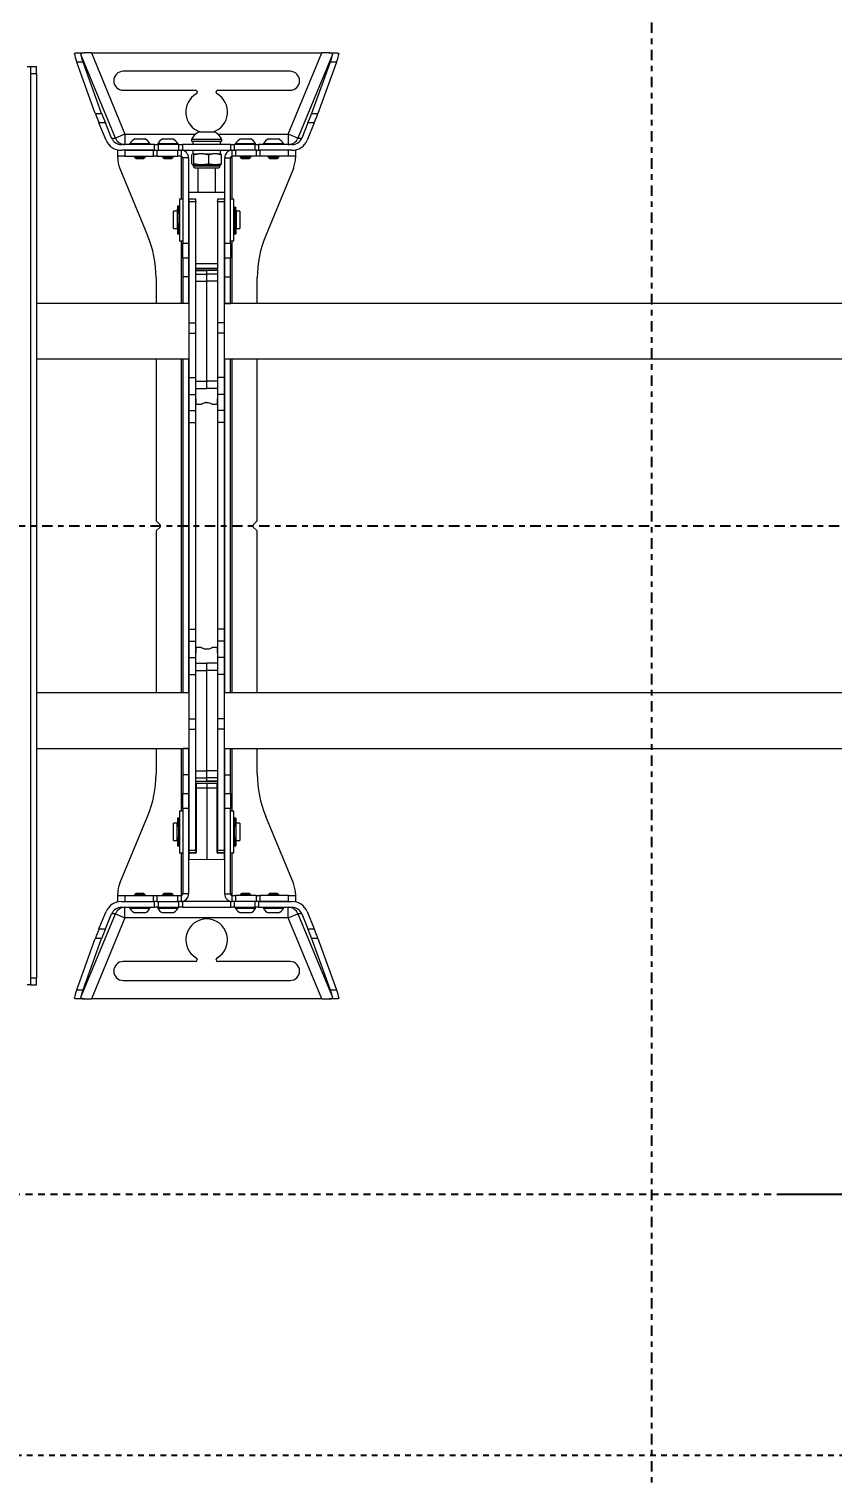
# Model space of a CAD drawing. Extents: x -382 to 1420, y -377 to 265.
# Drawn here: x 208.43 to 222.86, y -12.69 to 13.3 of the extents above; entities that cross this region are included whole.
import ezdxf
from ezdxf import colors
from ezdxf.entities.mleader import LeaderData, LeaderLine
from ezdxf.math import Vec2, Vec3

# ---------------------------------------------------------------- set-up
doc = ezdxf.new("R2010")
doc.units = 0
doc.header["$MEASUREMENT"] = 0
for name, pattern in [('CENTER4', [0.5625, 0.375, -0.0625, 0.0625, -0.0625]), ('HIDDEN2', [0.1875, 0.125, -0.0625]), ('HIDDEN4', [0.09375, 0.0625, -0.03125])]:
    doc.linetypes.add(name, pattern=pattern)
doc.layers.get('DEFPOINTS').update_dxf_attribs({"color": 255, "linetype": 'CONTINUOUS'})
for name, color, linetype in [('AV-Anno-Iden', 154, 'CONTINUOUS'), ('AV-Detl-Dims', 14, 'CONTINUOUS'), ('AV-Detl-Obje-Brkt', 202, 'CONTINUOUS'), ('AV-Detl-Obje-Mont', 232, 'CONTINUOUS'), ('AV-Detl-Patt', 165, 'CONTINUOUS'), ('AV-Elev-Dims', 14, 'CONTINUOUS')]:
    doc.layers.add(name, color=color, linetype=linetype)
doc.styles.get("Standard").update_dxf_attribs({"font": 'arial.ttf'})
doc.dimstyles.new('ARCH-24TO1', dxfattribs={"dimscale": 24, "dimtxt": 0.08, "dimasz": 0.09375, "dimexe": 0.09375, "dimexo": 0.09375, "dimgap": 0.0625, "dimtad": 0, "dimtih": 1, "dimtoh": 1, "dimdec": 3, "dimzin": 3, "dimdsep": 46, "dimlunit": 4, "dimtxsty": 'Standard', "dimcen": -0.0625, "dimclrd": 256, "dimclre": 256, "dimadec": 0, "dimazin": 0, "dimtfac": 1, "dimtdec": 3, "dimtmove": 0, "dimatfit": 3, "dimfxl": 1, "dimtfill": 1, "dimfrac": 1, "dimtolj": 1, "dimtzin": 0, "dimarcsym": 0})

# ---------------------------------------------------------------- blocks, each defined once
blk = doc.blocks.new('A$C429A2651')
at = {"layer": 'AV-Detl-Obje-Brkt', "linetype": 'Continuous', "lineweight": 15}
for p, q in [((6.132, 20.91), (6.194, 20.91)), ((6.194, 20.91), (6.194, 20.785)), ((6.194, 20.91), (6.299, 20.91)), ((6.299, 20.785), (6.299, 20.91)), ((6.194, 20.785), (6.194, 4.545)), ((6.194, 20.785), (6.299, 20.785)), ((6.299, 20.785), (6.299, 4.545)), ((6.194, 4.42), (6.132, 4.42)), ((6.194, 4.545), (6.194, 4.42)), ((6.194, 4.545), (6.299, 4.545)), ((6.194, 4.42), (6.299, 4.42)), ((6.299, 4.42), (6.299, 4.545))]:
    blk.add_line(p, q, dxfattribs=at)
at = {"layer": 'AV-Detl-Obje-Mont', "linetype": 'Continuous', "lineweight": 15}
for p, q in [((7.01, 21.156), (7.154, 21.156)), ((7.717, 19.627), (7.097, 21.126)), ((7.285, 21.156), (7.154, 21.156)), ((7.285, 21.156), (7.889, 19.699)), ((7.285, 21.156), (11.428, 21.156)), ((10.824, 19.699), (11.428, 21.156)), ((11.617, 21.126), (10.996, 19.627)), ((11.559, 21.156), (11.428, 21.156)), ((11.559, 21.156), (11.703, 21.156)), ((7.136, 20.991), (7.022, 20.991)), ((7.356, 20.069), (7.022, 20.991)), ((7.47, 20.069), (7.136, 20.991)), ((10.856, 20.826), (7.858, 20.826)), ((11.578, 20.991), (11.243, 20.069)), ((11.692, 20.991), (11.357, 20.069)), ((11.692, 20.991), (11.578, 20.991)), ((7.858, 20.486), (9.156, 20.486)), ((9.187, 20.455), (9.187, 20.446)), ((9.527, 20.446), (9.527, 20.455)), ((9.558, 20.486), (10.856, 20.486)), ((7.356, 20.069), (7.47, 20.069)), ((11.243, 20.069), (11.357, 20.069)), ((7.537, 19.898), (7.422, 19.898)), ((7.551, 19.588), (7.422, 19.898)), ((7.649, 19.627), (7.537, 19.898)), ((11.177, 19.898), (11.065, 19.627)), ((11.291, 19.898), (11.162, 19.588)), ((11.291, 19.898), (11.177, 19.898)), ((7.649, 19.627), (7.717, 19.627)), ((7.889, 19.699), (7.717, 19.627)), ((8.422, 19.511), (7.824, 19.511)), ((7.889, 19.699), (7.889, 19.511)), ((7.889, 19.699), (9.158, 19.699)), ((7.977, 19.531), (7.977, 19.511)), ((7.977, 19.531), (8.248, 19.531)), ((8.067, 19.612), (8.203, 19.612)), ((8.203, 19.612), (8.248, 19.612)), ((8.248, 19.531), (8.338, 19.531)), ((8.338, 19.511), (8.338, 19.531)), ((8.422, 19.407), (8.422, 19.511)), ((8.422, 19.511), (8.484, 19.511)), ((8.477, 19.531), (8.477, 19.511)), ((8.477, 19.531), (8.7, 19.531)), ((8.484, 19.511), (8.484, 19.407)), ((8.859, 19.511), (8.484, 19.511)), ((8.567, 19.612), (8.678, 19.612)), ((8.678, 19.612), (8.747, 19.612)), ((8.7, 19.531), (8.837, 19.531)), ((8.837, 19.511), (8.837, 19.531)), ((8.859, 19.407), (8.859, 19.511)), ((8.859, 19.511), (8.922, 19.511)), ((8.922, 19.511), (8.922, 19.407)), ((9.792, 19.511), (8.922, 19.511)), ((9.083, 19.605), (9.083, 19.574)), ((9.083, 19.605), (9.292, 19.605)), ((9.083, 19.574), (9.292, 19.574)), ((9.107, 19.574), (9.107, 19.511)), ((9.22, 19.74), (9.324, 19.74)), ((9.292, 19.605), (9.63, 19.605)), ((9.292, 19.574), (9.63, 19.574)), ((9.324, 19.74), (9.493, 19.74)), ((9.556, 19.699), (10.824, 19.699)), ((9.607, 19.511), (9.607, 19.574)), ((9.63, 19.574), (9.63, 19.605)), ((9.792, 19.407), (9.792, 19.511)), ((9.792, 19.511), (9.854, 19.511)), ((9.854, 19.511), (9.854, 19.407)), ((10.229, 19.511), (9.854, 19.511)), ((9.876, 19.531), (9.876, 19.511)), ((9.876, 19.531), (10.07, 19.531)), ((9.966, 19.612), (10.063, 19.612)), ((10.063, 19.612), (10.146, 19.612)), ((10.07, 19.531), (10.237, 19.531)), ((10.229, 19.407), (10.229, 19.511)), ((10.229, 19.511), (10.291, 19.511)), ((10.237, 19.511), (10.237, 19.531)), ((10.291, 19.511), (10.291, 19.407)), ((10.89, 19.511), (10.291, 19.511)), ((10.376, 19.531), (10.376, 19.511)), ((10.376, 19.531), (10.551, 19.531)), ((10.466, 19.612), (10.554, 19.612)), ((10.551, 19.531), (10.736, 19.531)), ((10.554, 19.612), (10.646, 19.612)), ((10.736, 19.511), (10.736, 19.531)), ((10.824, 19.699), (10.824, 19.511)), ((10.996, 19.627), (10.824, 19.699)), ((10.996, 19.627), (11.065, 19.627)), ((7.76, 19.302), (7.76, 19.407)), ((7.885, 19.302), (7.76, 19.302)), ((7.76, 19.271), (7.76, 19.302)), ((8.399, 19.407), (7.824, 19.407)), ((7.885, 19.407), (7.885, 19.302)), ((7.885, 19.407), (8.399, 19.407)), ((7.885, 19.302), (8.399, 19.302)), ((8.062, 19.302), (8.062, 19.286)), ((8.062, 19.286), (8.087, 19.261)), ((8.062, 19.286), (8.205, 19.286)), ((8.087, 19.261), (8.193, 19.261)), ((8.193, 19.261), (8.228, 19.261)), ((8.205, 19.286), (8.252, 19.286)), ((8.228, 19.261), (8.252, 19.286)), ((8.252, 19.286), (8.252, 19.302)), ((8.399, 19.302), (8.399, 19.407)), ((8.399, 19.407), (8.461, 19.407)), ((8.461, 19.302), (8.399, 19.302)), ((8.461, 19.407), (8.461, 19.302)), ((8.461, 19.407), (8.836, 19.407)), ((8.461, 19.302), (8.836, 19.302)), ((8.562, 19.302), (8.562, 19.286)), ((8.562, 19.286), (8.587, 19.261)), ((8.562, 19.286), (8.68, 19.286)), ((8.587, 19.261), (8.674, 19.261)), ((8.674, 19.261), (8.727, 19.261)), ((8.68, 19.286), (8.752, 19.286)), ((8.727, 19.261), (8.752, 19.286)), ((8.752, 19.286), (8.752, 19.302)), ((8.836, 19.302), (8.836, 19.407)), ((8.836, 19.407), (8.896, 19.407)), ((8.896, 19.302), (8.836, 19.302)), ((8.896, 19.407), (8.898, 19.407)), ((8.922, 19.407), (8.896, 19.407)), ((8.898, 19.302), (8.896, 19.302)), ((8.896, 19.302), (8.896, 19.271)), ((8.927, 19.271), (8.896, 19.271)), ((8.896, 19.271), (8.896, 18.532)), ((8.898, 19.407), (8.898, 19.302)), ((8.922, 19.407), (9.792, 19.407)), ((9.032, 19.271), (8.927, 19.271)), ((8.927, 19.271), (8.927, 17.737)), ((9.032, 19.271), (9.032, 17.737)), ((9.09, 19.165), (9.09, 19.329)), ((9.115, 19.344), (9.102, 19.344)), ((9.107, 19.407), (9.107, 19.344)), ((9.115, 19.344), (9.127, 19.329)), ((9.115, 19.344), (9.213, 19.344)), ((9.127, 19.165), (9.127, 19.329)), ((9.307, 19.344), (9.213, 19.344)), ((9.307, 19.344), (9.393, 19.329)), ((9.307, 19.344), (9.468, 19.344)), ((9.393, 19.165), (9.393, 19.329)), ((9.549, 19.344), (9.468, 19.344)), ((9.549, 19.344), (9.623, 19.329)), ((9.549, 19.344), (9.611, 19.344)), ((9.607, 19.344), (9.607, 19.407)), ((9.623, 19.165), (9.623, 19.329)), ((9.681, 19.271), (9.786, 19.271)), ((9.681, 17.737), (9.681, 19.271)), ((9.786, 17.737), (9.786, 19.271)), ((9.817, 19.271), (9.786, 19.271)), ((9.817, 19.407), (9.792, 19.407)), ((9.815, 19.302), (9.815, 19.407)), ((9.815, 19.407), (9.817, 19.407)), ((9.817, 19.302), (9.815, 19.302)), ((9.817, 19.407), (9.877, 19.407)), ((9.877, 19.302), (9.817, 19.302)), ((9.817, 19.271), (9.817, 19.302)), ((9.817, 18.532), (9.817, 19.271)), ((9.877, 19.407), (9.877, 19.302)), ((10.252, 19.407), (9.877, 19.407)), ((10.252, 19.302), (9.877, 19.302)), ((9.961, 19.302), (9.961, 19.286)), ((9.961, 19.286), (9.986, 19.261)), ((9.961, 19.286), (10.064, 19.286)), ((9.986, 19.261), (10.062, 19.261)), ((10.062, 19.261), (10.126, 19.261)), ((10.064, 19.286), (10.151, 19.286)), ((10.126, 19.261), (10.151, 19.286)), ((10.151, 19.286), (10.151, 19.302)), ((10.252, 19.302), (10.252, 19.407)), ((10.252, 19.407), (10.315, 19.407)), ((10.315, 19.302), (10.252, 19.302)), ((10.315, 19.407), (10.315, 19.302)), ((10.828, 19.407), (10.315, 19.407)), ((10.89, 19.407), (10.315, 19.407)), ((10.828, 19.302), (10.315, 19.302)), ((10.461, 19.302), (10.461, 19.286)), ((10.461, 19.286), (10.486, 19.261)), ((10.461, 19.286), (10.553, 19.286)), ((10.486, 19.261), (10.554, 19.261)), ((10.553, 19.286), (10.651, 19.286)), ((10.554, 19.261), (10.626, 19.261)), ((10.626, 19.261), (10.651, 19.286)), ((10.651, 19.286), (10.651, 19.302)), ((10.828, 19.302), (10.828, 19.407)), ((10.953, 19.302), (10.828, 19.302)), ((10.953, 19.407), (10.953, 19.302)), ((10.953, 19.302), (10.953, 19.271)), ((7.798, 19.08), (8.295, 17.88)), ((9.104, 19.148), (9.114, 19.144)), ((9.114, 19.144), (9.114, 19.126)), ((9.114, 19.144), (9.164, 19.144)), ((9.114, 19.126), (9.164, 19.126)), ((9.146, 19.094), (9.189, 19.094)), ((9.164, 19.144), (9.599, 19.144)), ((9.164, 19.126), (9.599, 19.126)), ((9.189, 19.094), (9.568, 19.094)), ((9.201, 19.094), (9.201, 18.657)), ((9.513, 18.657), (9.513, 19.094)), ((9.599, 19.144), (9.609, 19.148)), ((9.599, 19.126), (9.599, 19.144)), ((10.915, 19.08), (10.418, 17.88)), ((8.927, 18.532), (8.868, 18.532)), ((8.868, 18.532), (8.868, 18.263)), ((9.032, 18.657), (9.681, 18.657)), ((9.162, 18.532), (9.032, 18.532)), ((9.042, 18.483), (9.042, 18.532)), ((9.162, 18.483), (9.042, 18.483)), ((9.042, 16.309), (9.042, 18.483)), ((9.162, 18.491), (9.162, 18.532)), ((9.162, 18.491), (9.162, 18.483)), ((9.162, 16.832), (9.162, 18.483)), ((9.681, 18.532), (9.552, 18.532)), ((9.552, 18.532), (9.552, 18.491)), ((9.552, 18.483), (9.552, 18.491)), ((9.671, 18.483), (9.552, 18.483)), ((9.552, 18.483), (9.552, 16.832)), ((9.671, 18.532), (9.671, 18.483)), ((9.671, 18.483), (9.671, 16.309)), ((9.846, 18.532), (9.786, 18.532)), ((9.846, 17.783), (9.846, 18.532)), ((8.826, 18.314), (8.763, 18.314)), ((8.763, 18.001), (8.763, 18.314)), ((8.826, 18.314), (8.826, 18.001)), ((8.83, 18.282), (8.826, 18.282)), ((8.855, 18.407), (8.83, 18.407)), ((8.83, 18.407), (8.83, 18.357)), ((8.83, 18.357), (8.855, 18.357)), ((8.83, 18.34), (8.83, 18.357)), ((8.855, 18.34), (8.83, 18.34)), ((8.83, 18.281), (8.83, 18.34)), ((8.83, 18.281), (8.855, 18.281)), ((8.83, 18.28), (8.83, 18.281)), ((8.83, 18.28), (8.855, 18.28)), ((8.855, 18.407), (8.855, 18.357)), ((8.855, 18.357), (8.855, 18.34)), ((8.855, 18.298), (8.855, 18.34)), ((8.868, 18.314), (8.855, 18.314)), ((8.855, 18.298), (8.855, 18.092)), ((8.868, 18.263), (8.868, 17.783)), ((9.859, 18.314), (9.846, 18.314)), ((9.884, 18.382), (9.859, 18.382)), ((9.859, 18.372), (9.859, 18.382)), ((9.884, 18.372), (9.859, 18.372)), ((9.859, 18.338), (9.859, 18.372)), ((9.884, 18.338), (9.859, 18.338)), ((9.859, 18.335), (9.859, 18.338)), ((9.884, 18.335), (9.859, 18.335)), ((9.859, 18.335), (9.859, 17.908)), ((9.884, 18.382), (9.884, 18.372)), ((9.884, 18.338), (9.884, 18.372)), ((9.884, 18.338), (9.884, 18.335)), ((9.884, 18.335), (9.884, 17.908)), ((9.888, 18.282), (9.884, 18.282)), ((9.95, 18.314), (9.888, 18.314)), ((9.888, 18.314), (9.888, 18.001)), ((9.95, 18.314), (9.95, 18.001)), ((8.763, 18.001), (8.826, 18.001)), ((8.826, 18.032), (8.83, 18.032)), ((8.855, 18.092), (8.83, 18.092)), ((8.83, 18.079), (8.83, 18.092)), ((8.855, 18.079), (8.83, 18.079)), ((8.83, 18.079), (8.83, 17.908)), ((8.855, 18.092), (8.855, 18.079)), ((8.855, 18.079), (8.855, 17.908)), ((8.855, 18.001), (8.868, 18.001)), ((9.846, 18.001), (9.859, 18.001)), ((9.884, 18.032), (9.888, 18.032)), ((9.888, 18.001), (9.95, 18.001)), ((8.83, 17.908), (8.855, 17.908)), ((8.868, 17.783), (8.927, 17.783)), ((8.896, 17.783), (8.896, 16.658)), ((8.927, 17.737), (9.032, 17.737)), ((8.927, 17.468), (8.927, 17.737)), ((9.032, 17.737), (9.032, 17.468)), ((9.681, 17.737), (9.786, 17.737)), ((9.681, 17.468), (9.681, 17.737)), ((9.786, 17.783), (9.846, 17.783)), ((9.786, 17.737), (9.786, 17.468)), ((9.817, 16.658), (9.817, 17.783)), ((9.859, 17.908), (9.884, 17.908)), ((9.032, 17.468), (8.927, 17.468)), ((8.927, 17.468), (8.927, 17.132)), ((9.032, 17.468), (9.032, 17.132)), ((9.786, 17.468), (9.681, 17.468)), ((9.681, 17.132), (9.681, 17.468)), ((9.786, 17.132), (9.786, 17.468)), ((9.162, 17.372), (9.552, 17.372)), ((9.552, 17.283), (9.162, 17.283)), ((9.357, 17.252), (9.162, 17.252)), ((9.162, 17.247), (9.357, 17.247)), ((9.162, 17.185), (9.357, 17.185)), ((9.552, 17.252), (9.357, 17.252)), ((9.357, 17.247), (9.357, 17.252)), ((9.357, 17.185), (9.357, 17.247)), ((9.552, 17.247), (9.357, 17.247)), ((9.357, 17.059), (9.357, 17.185)), ((9.552, 17.185), (9.357, 17.185)), ((8.447, 17.115), (8.447, 16.658)), ((9.032, 17.132), (8.927, 17.132)), ((8.927, 17.132), (8.927, 16.658)), ((9.032, 17.132), (9.032, 16.658)), ((9.162, 17.059), (9.357, 17.059)), ((9.357, 15.258), (9.357, 17.059)), ((9.552, 17.059), (9.357, 17.059)), ((9.681, 17.132), (9.786, 17.132)), ((9.681, 16.658), (9.681, 17.132)), ((9.786, 16.658), (9.786, 17.132)), ((10.266, 16.658), (10.266, 17.115)), ((9.042, 16.658), (6.299, 16.658)), ((9.032, 16.658), (8.927, 16.658)), ((9.162, 16.408), (9.162, 16.832)), ((9.552, 16.832), (9.552, 16.408)), ((25.032, 16.658), (9.671, 16.658)), ((9.681, 16.658), (9.786, 16.658)), ((9.162, 16.309), (9.162, 16.408)), ((9.552, 16.408), (9.552, 16.309)), ((9.042, 16.309), (9.162, 16.309)), ((9.042, 16.125), (9.042, 16.309)), ((9.042, 16.125), (9.162, 16.125)), ((9.042, 15.329), (9.042, 16.125)), ((9.162, 16.125), (9.162, 16.309)), ((9.162, 15.329), (9.162, 16.125)), ((9.671, 16.309), (9.552, 16.309)), ((9.552, 16.309), (9.552, 16.125)), ((9.671, 16.125), (9.552, 16.125)), ((9.552, 16.125), (9.552, 15.329)), ((9.671, 16.309), (9.671, 16.125)), ((9.671, 16.125), (9.671, 15.329)), ((6.299, 15.659), (9.042, 15.659)), ((8.447, 15.659), (8.447, 12.767)), ((8.896, 15.659), (8.896, 9.663)), ((8.927, 15.659), (8.927, 9.663)), ((9.032, 15.659), (9.032, 9.663)), ((9.671, 15.659), (25.032, 15.659)), ((9.681, 9.663), (9.681, 15.659)), ((9.786, 9.663), (9.786, 15.659)), ((9.817, 9.663), (9.817, 15.659)), ((10.266, 12.767), (10.266, 15.659)), ((9.042, 15.329), (9.162, 15.329)), ((9.042, 15.022), (9.042, 15.329)), ((9.162, 15.022), (9.162, 15.329)), ((9.162, 15.258), (9.357, 15.258)), ((9.162, 15.128), (9.357, 15.128)), ((9.357, 15.128), (9.357, 15.258)), ((9.552, 15.258), (9.357, 15.258)), ((9.552, 15.128), (9.357, 15.128)), ((9.671, 15.329), (9.552, 15.329)), ((9.552, 15.329), (9.552, 15.022)), ((9.671, 15.329), (9.671, 15.022)), ((9.042, 15.022), (9.162, 15.022)), ((9.042, 14.734), (9.042, 15.022)), ((9.162, 14.734), (9.162, 15.022)), ((9.169, 14.941), (9.162, 14.941)), ((9.169, 14.847), (9.169, 14.941)), ((9.169, 14.847), (9.256, 14.847)), ((9.357, 14.877), (9.342, 14.875)), ((9.457, 14.847), (9.544, 14.847)), ((9.544, 14.941), (9.552, 14.941)), ((9.544, 14.941), (9.544, 14.847)), ((9.671, 15.022), (9.552, 15.022)), ((9.552, 15.022), (9.552, 14.734)), ((9.671, 15.022), (9.671, 14.734)), ((9.042, 14.734), (9.162, 14.734)), ((9.042, 14.517), (9.042, 14.734)), ((9.162, 14.517), (9.162, 14.734)), ((9.671, 14.734), (9.552, 14.734)), ((9.552, 14.734), (9.552, 14.517)), ((9.671, 14.734), (9.671, 14.517)), ((9.042, 14.517), (9.162, 14.517)), ((9.042, 10.804), (9.042, 14.517)), ((9.162, 10.804), (9.162, 14.517)), ((9.671, 14.517), (9.552, 14.517)), ((9.552, 14.517), (9.552, 10.804)), ((9.671, 14.517), (9.671, 10.804)), ((8.519, 12.683), (8.456, 12.745)), ((10.257, 12.745), (10.194, 12.683)), ((8.447, 12.554), (8.447, 9.663)), ((8.456, 12.576), (8.519, 12.639)), ((10.194, 12.639), (10.257, 12.576)), ((10.266, 9.663), (10.266, 12.554)), ((9.042, 10.804), (9.162, 10.804)), ((9.042, 10.588), (9.042, 10.804)), ((9.162, 10.588), (9.162, 10.804)), ((9.671, 10.804), (9.552, 10.804)), ((9.552, 10.804), (9.552, 10.588)), ((9.671, 10.804), (9.671, 10.588)), ((9.042, 10.588), (9.162, 10.588)), ((9.042, 10.3), (9.042, 10.588)), ((9.162, 10.3), (9.162, 10.588)), ((9.255, 10.475), (9.169, 10.475)), ((9.169, 10.381), (9.169, 10.475)), ((9.544, 10.475), (9.457, 10.475)), ((9.544, 10.475), (9.544, 10.381)), ((9.671, 10.588), (9.552, 10.588)), ((9.552, 10.588), (9.552, 10.3)), ((9.671, 10.588), (9.671, 10.3)), ((9.042, 10.3), (9.162, 10.3)), ((9.042, 9.993), (9.042, 10.3)), ((9.169, 10.381), (9.162, 10.381)), ((9.162, 9.993), (9.162, 10.3)), ((9.162, 10.194), (9.357, 10.194)), ((9.357, 10.063), (9.357, 10.194)), ((9.552, 10.194), (9.357, 10.194)), ((9.544, 10.381), (9.552, 10.381)), ((9.671, 10.3), (9.552, 10.3)), ((9.552, 10.3), (9.552, 9.993)), ((9.671, 10.3), (9.671, 9.993)), ((9.042, 9.993), (9.162, 9.993)), ((9.042, 9.197), (9.042, 9.993)), ((9.162, 10.063), (9.357, 10.063)), ((9.162, 9.197), (9.162, 9.993)), ((9.357, 8.263), (9.357, 10.063)), ((9.552, 10.063), (9.357, 10.063)), ((9.671, 9.993), (9.552, 9.993)), ((9.552, 9.993), (9.552, 9.197)), ((9.671, 9.993), (9.671, 9.197)), ((9.042, 9.663), (6.299, 9.663)), ((25.032, 9.663), (9.671, 9.663)), ((9.042, 9.197), (9.162, 9.197)), ((9.042, 9.012), (9.042, 9.197)), ((9.162, 9.012), (9.162, 9.197)), ((9.671, 9.197), (9.552, 9.197)), ((9.552, 9.197), (9.552, 9.012)), ((9.671, 9.197), (9.671, 9.012)), ((9.042, 9.012), (9.162, 9.012)), ((9.042, 6.839), (9.042, 9.012)), ((9.162, 8.914), (9.162, 9.012)), ((9.162, 8.489), (9.162, 8.914)), ((9.671, 9.012), (9.552, 9.012)), ((9.552, 9.012), (9.552, 8.914)), ((9.552, 8.914), (9.552, 8.489)), ((9.671, 9.012), (9.671, 6.839)), ((6.299, 8.663), (9.042, 8.663)), ((8.447, 8.663), (8.447, 8.207)), ((8.896, 8.663), (8.896, 7.539)), ((9.032, 8.663), (8.927, 8.663)), ((8.927, 8.663), (8.927, 8.19)), ((9.032, 8.663), (9.032, 8.19)), ((9.671, 8.663), (25.032, 8.663)), ((9.681, 8.663), (9.786, 8.663)), ((9.681, 8.19), (9.681, 8.663)), ((9.786, 8.19), (9.786, 8.663)), ((9.817, 7.539), (9.817, 8.663)), ((10.266, 8.207), (10.266, 8.663)), ((9.162, 6.839), (9.162, 8.489)), ((9.552, 8.489), (9.552, 6.839)), ((9.032, 8.19), (8.927, 8.19)), ((8.927, 8.19), (8.927, 7.853)), ((9.032, 8.19), (9.032, 7.853)), ((9.162, 8.263), (9.357, 8.263)), ((9.162, 8.137), (9.357, 8.137)), ((9.162, 8.074), (9.357, 8.074)), ((9.162, 8.07), (9.552, 8.07)), ((9.357, 8.137), (9.357, 8.263)), ((9.552, 8.263), (9.357, 8.263)), ((9.357, 8.074), (9.357, 8.137)), ((9.552, 8.137), (9.357, 8.137)), ((9.357, 8.07), (9.357, 8.074)), ((9.552, 8.074), (9.357, 8.074)), ((9.681, 8.19), (9.786, 8.19)), ((9.681, 7.853), (9.681, 8.19)), ((9.786, 7.853), (9.786, 8.19)), ((8.927, 7.853), (9.032, 7.853)), ((8.927, 7.585), (8.927, 7.853)), ((9.032, 7.853), (9.032, 7.585)), ((9.167, 8.03), (9.162, 8.03)), ((9.167, 7.95), (9.162, 7.951)), ((9.167, 8.035), (9.357, 8.039)), ((9.357, 8.034), (9.167, 8.03)), ((9.167, 8.03), (9.167, 7.95)), ((9.357, 7.95), (9.167, 7.95)), ((9.167, 7.95), (9.167, 6.793)), ((9.357, 8.039), (9.357, 8.034)), ((9.357, 8.039), (9.547, 8.035)), ((9.357, 8.034), (9.357, 7.95)), ((9.547, 8.03), (9.357, 8.034)), ((9.547, 7.95), (9.357, 7.95)), ((9.357, 7.95), (9.357, 6.669)), ((9.547, 7.95), (9.547, 8.03)), ((9.552, 8.03), (9.547, 8.03)), ((9.547, 7.95), (9.552, 7.951)), ((9.547, 6.793), (9.547, 7.95)), ((9.681, 7.853), (9.786, 7.853)), ((9.681, 7.585), (9.681, 7.853)), ((9.786, 7.853), (9.786, 7.585)), ((8.927, 7.539), (8.868, 7.539)), ((8.868, 7.539), (8.868, 7.197)), ((9.032, 7.585), (8.927, 7.585)), ((8.927, 7.585), (8.927, 6.051)), ((9.032, 7.585), (9.032, 6.051)), ((9.786, 7.585), (9.681, 7.585)), ((9.681, 6.051), (9.681, 7.585)), ((9.786, 6.051), (9.786, 7.585)), ((9.846, 7.539), (9.786, 7.539)), ((9.846, 6.79), (9.846, 7.539)), ((7.798, 6.242), (8.295, 7.442)), ((8.826, 7.32), (8.763, 7.32)), ((8.763, 7.008), (8.763, 7.32)), ((8.826, 7.008), (8.826, 7.32)), ((8.83, 7.289), (8.826, 7.289)), ((8.855, 7.414), (8.83, 7.414)), ((8.83, 7.414), (8.83, 7.304)), ((8.83, 7.304), (8.855, 7.304)), ((8.83, 7.289), (8.83, 7.304)), ((8.855, 7.289), (8.83, 7.289)), ((8.83, 7.27), (8.83, 7.289)), ((8.855, 7.414), (8.855, 7.304)), ((8.868, 7.32), (8.855, 7.32)), ((8.855, 7.304), (8.855, 7.289)), ((8.855, 7.276), (8.855, 7.289)), ((9.859, 7.32), (9.846, 7.32)), ((9.884, 7.414), (9.859, 7.414)), ((9.859, 7.414), (9.859, 7.304)), ((9.859, 7.304), (9.884, 7.304)), ((9.859, 7.289), (9.859, 7.304)), ((9.884, 7.289), (9.859, 7.289)), ((9.859, 7.276), (9.859, 7.289)), ((9.884, 7.414), (9.884, 7.304)), ((9.884, 7.304), (9.884, 7.289)), ((9.888, 7.289), (9.884, 7.289)), ((9.884, 7.27), (9.884, 7.289)), ((9.95, 7.32), (9.888, 7.32)), ((9.888, 7.008), (9.888, 7.32)), ((9.95, 7.32), (9.95, 7.224)), ((10.915, 6.242), (10.418, 7.442)), ((8.826, 7.039), (8.83, 7.039)), ((8.83, 7.27), (8.855, 7.27)), ((8.83, 7.27), (8.855, 7.27)), ((8.83, 7.27), (8.83, 7.27)), ((8.855, 7.055), (8.83, 7.055)), ((8.83, 7.054), (8.83, 7.055)), ((8.855, 7.054), (8.83, 7.054)), ((8.83, 7.029), (8.83, 7.054)), ((8.83, 7.029), (8.855, 7.029)), ((8.83, 7.013), (8.83, 7.029)), ((8.855, 7.047), (8.855, 7.276)), ((8.855, 7.029), (8.855, 7.047)), ((8.855, 7.029), (8.855, 7.013)), ((8.868, 7.197), (8.868, 6.79)), ((9.859, 7.047), (9.859, 7.276)), ((9.859, 7.27), (9.884, 7.27)), ((9.859, 7.27), (9.884, 7.27)), ((9.884, 7.055), (9.859, 7.055)), ((9.884, 7.054), (9.859, 7.054)), ((9.859, 7.029), (9.859, 7.047)), ((9.859, 7.029), (9.884, 7.029)), ((9.859, 7.013), (9.859, 7.029)), ((9.884, 7.27), (9.884, 7.27)), ((9.884, 7.055), (9.884, 7.054)), ((9.884, 7.029), (9.884, 7.054)), ((9.884, 7.039), (9.888, 7.039)), ((9.884, 7.029), (9.884, 7.013)), ((9.95, 7.224), (9.95, 7.008)), ((8.763, 7.008), (8.826, 7.008)), ((8.855, 7.013), (8.83, 7.013)), ((8.83, 7.013), (8.83, 6.914)), ((8.83, 6.914), (8.855, 6.914)), ((8.855, 7.013), (8.855, 6.914)), ((8.855, 7.008), (8.868, 7.008)), ((8.868, 6.79), (8.927, 6.79)), ((8.896, 6.79), (8.896, 6.051)), ((9.037, 6.787), (9.157, 6.789)), ((9.157, 6.783), (9.037, 6.781)), ((9.037, 6.781), (9.037, 6.674)), ((9.042, 6.839), (9.162, 6.839)), ((9.042, 6.79), (9.042, 6.839)), ((9.158, 6.79), (9.042, 6.79)), ((9.162, 6.794), (9.157, 6.789)), ((9.162, 6.839), (9.162, 6.81)), ((9.162, 6.794), (9.162, 6.81)), ((9.552, 6.839), (9.671, 6.839)), ((9.552, 6.81), (9.552, 6.839)), ((9.552, 6.81), (9.552, 6.794)), ((9.556, 6.789), (9.552, 6.794)), ((9.671, 6.79), (9.556, 6.79)), ((9.556, 6.789), (9.677, 6.787)), ((9.677, 6.781), (9.556, 6.783)), ((9.671, 6.839), (9.671, 6.79)), ((9.677, 6.674), (9.677, 6.781)), ((9.786, 6.79), (9.846, 6.79)), ((9.817, 6.051), (9.817, 6.79)), ((9.846, 7.008), (9.859, 7.008)), ((9.884, 7.013), (9.859, 7.013)), ((9.859, 7.013), (9.859, 6.914)), ((9.859, 6.914), (9.884, 6.914)), ((9.884, 7.013), (9.884, 6.914)), ((9.888, 7.008), (9.95, 7.008)), ((9.037, 6.674), (9.357, 6.669)), ((9.357, 6.665), (9.037, 6.67)), ((9.357, 6.669), (9.677, 6.674)), ((9.677, 6.67), (9.357, 6.665)), ((9.357, 6.669), (9.357, 6.665)), ((7.76, 6.02), (7.76, 6.051)), ((7.76, 5.915), (7.76, 6.02)), ((7.76, 6.02), (7.885, 6.02)), ((7.885, 6.02), (7.885, 5.915)), ((7.885, 6.02), (8.399, 6.02)), ((8.087, 6.06), (8.062, 6.036)), ((8.062, 6.036), (8.062, 6.02)), ((8.16, 6.036), (8.062, 6.036)), ((8.159, 6.06), (8.087, 6.06)), ((8.228, 6.06), (8.159, 6.06)), ((8.252, 6.036), (8.16, 6.036)), ((8.252, 6.036), (8.228, 6.06)), ((8.252, 6.02), (8.252, 6.036)), ((8.399, 5.915), (8.399, 6.02)), ((8.399, 6.02), (8.461, 6.02)), ((8.461, 6.02), (8.461, 5.915)), ((8.461, 6.02), (8.836, 6.02)), ((8.587, 6.06), (8.562, 6.036)), ((8.562, 6.036), (8.562, 6.02)), ((8.659, 6.036), (8.562, 6.036)), ((8.658, 6.06), (8.587, 6.06)), ((8.727, 6.06), (8.658, 6.06)), ((8.752, 6.036), (8.659, 6.036)), ((8.752, 6.036), (8.727, 6.06)), ((8.752, 6.02), (8.752, 6.036)), ((8.836, 5.915), (8.836, 6.02)), ((8.836, 6.02), (8.896, 6.02)), ((8.896, 6.051), (8.927, 6.051)), ((8.896, 6.051), (8.896, 6.02)), ((8.896, 6.02), (8.898, 6.02)), ((8.898, 6.02), (8.898, 5.915)), ((9.032, 6.051), (8.927, 6.051)), ((9.681, 6.051), (9.786, 6.051)), ((9.786, 6.051), (9.817, 6.051)), ((9.815, 5.915), (9.815, 6.02)), ((9.815, 6.02), (9.817, 6.02)), ((9.817, 6.02), (9.817, 6.051)), ((9.817, 6.02), (9.877, 6.02)), ((9.877, 6.02), (9.877, 5.915)), ((10.252, 6.02), (9.877, 6.02)), ((9.986, 6.06), (9.961, 6.036)), ((9.961, 6.036), (9.961, 6.02)), ((10.033, 6.036), (9.961, 6.036)), ((10.039, 6.06), (9.986, 6.06)), ((10.151, 6.036), (10.033, 6.036)), ((10.126, 6.06), (10.039, 6.06)), ((10.151, 6.036), (10.126, 6.06)), ((10.151, 6.02), (10.151, 6.036)), ((10.252, 5.915), (10.252, 6.02)), ((10.252, 6.02), (10.315, 6.02)), ((10.315, 6.02), (10.315, 5.915)), ((10.828, 6.02), (10.315, 6.02)), ((10.486, 6.06), (10.461, 6.036)), ((10.461, 6.036), (10.461, 6.02)), ((10.549, 6.036), (10.461, 6.036)), ((10.55, 6.06), (10.486, 6.06)), ((10.651, 6.036), (10.549, 6.036)), ((10.626, 6.06), (10.55, 6.06)), ((10.651, 6.036), (10.626, 6.06)), ((10.651, 6.02), (10.651, 6.036)), ((10.828, 5.915), (10.828, 6.02)), ((10.828, 6.02), (10.953, 6.02)), ((10.953, 6.051), (10.953, 6.02)), ((10.953, 6.02), (10.953, 5.915)), ((7.422, 5.424), (7.551, 5.734)), ((7.824, 5.915), (8.399, 5.915)), ((7.824, 5.811), (8.422, 5.811)), ((7.885, 5.915), (8.399, 5.915)), ((7.889, 5.623), (7.889, 5.811)), ((7.977, 5.811), (7.977, 5.791)), ((8.162, 5.791), (7.977, 5.791)), ((8.338, 5.791), (8.162, 5.791)), ((8.338, 5.791), (8.338, 5.811)), ((8.461, 5.915), (8.399, 5.915)), ((8.422, 5.811), (8.422, 5.915)), ((8.484, 5.811), (8.422, 5.811)), ((8.461, 5.915), (8.836, 5.915)), ((8.477, 5.811), (8.477, 5.791)), ((8.66, 5.791), (8.477, 5.791)), ((8.484, 5.915), (8.484, 5.811)), ((8.484, 5.811), (8.859, 5.811)), ((8.837, 5.791), (8.66, 5.791)), ((8.896, 5.915), (8.836, 5.915)), ((8.837, 5.791), (8.837, 5.811)), ((8.859, 5.811), (8.859, 5.915)), ((8.922, 5.811), (8.859, 5.811)), ((8.898, 5.915), (8.896, 5.915)), ((8.896, 5.915), (8.922, 5.915)), ((8.922, 5.915), (8.922, 5.811)), ((9.792, 5.915), (8.922, 5.915)), ((8.922, 5.811), (9.792, 5.811)), ((9.792, 5.811), (9.792, 5.915)), ((9.792, 5.915), (9.817, 5.915)), ((9.854, 5.811), (9.792, 5.811)), ((9.817, 5.915), (9.815, 5.915)), ((9.877, 5.915), (9.817, 5.915)), ((9.854, 5.915), (9.854, 5.811)), ((9.854, 5.811), (10.229, 5.811)), ((9.876, 5.811), (9.876, 5.791)), ((10.012, 5.791), (9.876, 5.791)), ((10.252, 5.915), (9.877, 5.915)), ((10.237, 5.791), (10.012, 5.791)), ((10.229, 5.811), (10.229, 5.915)), ((10.291, 5.811), (10.229, 5.811)), ((10.237, 5.791), (10.237, 5.811)), ((10.315, 5.915), (10.252, 5.915)), ((10.291, 5.915), (10.291, 5.811)), ((10.291, 5.811), (10.89, 5.811)), ((10.828, 5.915), (10.315, 5.915)), ((10.315, 5.915), (10.89, 5.915)), ((10.376, 5.811), (10.376, 5.791)), ((10.542, 5.791), (10.376, 5.791)), ((10.736, 5.791), (10.542, 5.791)), ((10.736, 5.791), (10.736, 5.811)), ((10.824, 5.623), (10.824, 5.811)), ((11.162, 5.734), (11.291, 5.424)), ((7.097, 4.196), (7.717, 5.694)), ((7.889, 5.623), (7.285, 4.166)), ((7.537, 5.424), (7.649, 5.694)), ((7.717, 5.694), (7.649, 5.694)), ((7.717, 5.694), (7.889, 5.623)), ((10.824, 5.623), (7.889, 5.623)), ((8.16, 5.71), (8.067, 5.71)), ((8.248, 5.71), (8.16, 5.71)), ((8.659, 5.71), (8.567, 5.71)), ((8.747, 5.71), (8.659, 5.71)), ((10.034, 5.71), (9.966, 5.71)), ((10.146, 5.71), (10.034, 5.71)), ((10.549, 5.71), (10.466, 5.71)), ((10.646, 5.71), (10.549, 5.71)), ((10.824, 5.623), (10.996, 5.694)), ((11.428, 4.166), (10.824, 5.623)), ((11.065, 5.694), (10.996, 5.694)), ((10.996, 5.694), (11.617, 4.196)), ((11.065, 5.694), (11.177, 5.424)), ((7.022, 4.331), (7.356, 5.253)), ((7.136, 4.331), (7.47, 5.253)), ((7.47, 5.253), (7.356, 5.253)), ((7.422, 5.424), (7.537, 5.424)), ((11.177, 5.424), (11.291, 5.424)), ((11.243, 5.253), (11.578, 4.331)), ((11.357, 5.253), (11.243, 5.253)), ((11.357, 5.253), (11.692, 4.331)), ((9.156, 4.836), (7.858, 4.836)), ((9.187, 4.875), (9.187, 4.867)), ((9.527, 4.867), (9.527, 4.875)), ((10.856, 4.836), (9.558, 4.836)), ((7.858, 4.496), (10.856, 4.496)), ((7.154, 4.166), (7.01, 4.166)), ((7.022, 4.331), (7.136, 4.331)), ((7.154, 4.166), (7.285, 4.166)), ((11.428, 4.166), (7.285, 4.166)), ((11.428, 4.166), (11.559, 4.166)), ((11.703, 4.166), (11.559, 4.166)), ((11.578, 4.331), (11.692, 4.331))]:
    blk.add_line(p, q, dxfattribs=at)
for centre, radius, start, end in [((7.858, 20.656), 0.17, 90, 270), ((10.856, 20.656), 0.17, 270, 90), ((9.357, 20.094), 0.375, 119.6951, 250.9206), ((9.156, 20.455), 0.0312, 0, 90), ((9.156, 20.446), 0.0312, 299.6951, 0), ((9.357, 20.094), 0.375, 289.0794, 60.3049), ((9.558, 20.455), 0.0312, 90, 180), ((9.558, 20.446), 0.0312, 180, 240.3049), ((7.889, 19.697), 0.186, 201.913, 269.8503), ((8.157, 19.421), 0.211, 115.2526, 148.5637), ((8.157, 19.421), 0.211, 31.4363, 64.7474), ((8.657, 19.421), 0.211, 115.2526, 148.5637), ((8.657, 19.421), 0.211, 31.4363, 64.7474), ((9.357, 19.464), 0.307, 116.4163, 152.8457), ((9.357, 19.464), 0.307, 27.1543, 63.5837), ((10.056, 19.421), 0.211, 115.2526, 148.5637), ((10.056, 19.421), 0.211, 31.4363, 64.7474), ((10.556, 19.421), 0.211, 115.2526, 148.5637), ((10.556, 19.421), 0.211, 31.4363, 64.7474), ((10.824, 19.697), 0.186, 270.1497, 338.087), ((8.26, 19.271), 0.5, 180, 202.5), ((8.896, 19.271), 0.136, 0, 89.0537), ((8.896, 19.271), 0.0312, 0, 85.8828), ((9.817, 19.271), 0.136, 90.9463, 180), ((9.817, 19.271), 0.0312, 94.1172, 180), ((10.453, 19.271), 0.5, 337.5, 0), ((9.146, 19.126), 0.0312, 180, 270), ((9.568, 19.126), 0.0312, 270, 0), ((9.013, 18.345), 0.0312, 306.8699, 338.8756), ((9.7, 18.345), 0.0312, 201.1244, 233.1301), ((9.013, 17.97), 0.0312, 21.1244, 53.1301), ((9.7, 17.97), 0.0312, 126.8699, 158.8756), ((6.448, 17.115), 1.999, 0, 22.5), ((12.265, 17.115), 1.999, 157.5, 180), ((8.478, 12.767), 0.0312, 180, 225), ((10.235, 12.767), 0.0312, 315, 0), ((8.478, 12.554), 0.0312, 135, 180), ((8.497, 12.661), 0.0312, 315, 45), ((10.217, 12.661), 0.0312, 135, 225), ((10.235, 12.554), 0.0312, 0, 45), ((6.448, 8.207), 1.999, 337.5, 0), ((12.265, 8.207), 1.999, 180, 202.5), ((9.167, 8.03), 0.005, 91, 180), ((9.238, 8.033), 0.0716, 178.0016, 181.9984), ((9.475, 8.033), 0.0716, 358.0016, 1.9984), ((9.547, 8.03), 0.005, 0, 89), ((9.013, 7.352), 0.0312, 306.8699, 338.8756), ((9.7, 7.352), 0.0312, 201.1244, 233.1301), ((9.013, 6.977), 0.0312, 21.1244, 53.1301), ((9.037, 6.782), 0.005, 91, 180), ((9.036, 6.788), 0.00721, 238.7154, 279.3079), ((9.111, 6.784), 0.0743, 177.7044, 182.2956), ((9.157, 6.793), 0.00999, 271, 0), ((9.231, 6.786), 0.0743, 177.7044, 182.2956), ((9.166, 6.801), 0.00721, 238.7154, 279.3079), ((9.548, 6.801), 0.00721, 260.6921, 301.2846), ((9.557, 6.793), 0.00999, 180, 269), ((9.482, 6.786), 0.0743, 357.7044, 2.2956), ((9.7, 6.977), 0.0312, 126.8699, 158.8756), ((9.602, 6.784), 0.0743, 357.7044, 2.2956), ((9.676, 6.782), 0.005, 0, 89), ((9.678, 6.788), 0.00721, 260.6921, 301.2846), ((9.036, 6.681), 0.00721, 238.7154, 279.3079), ((9.037, 6.675), 0.005, 180, 269), ((9.102, 6.672), 0.065, 178.2187, 181.7813), ((9.678, 6.681), 0.00721, 260.6921, 301.2846), ((9.676, 6.675), 0.005, 271, 0), ((9.612, 6.672), 0.065, 358.2187, 1.7813), ((8.26, 6.051), 0.5, 157.5, 180), ((10.453, 6.051), 0.5, 0, 22.5), ((8.896, 6.051), 0.0312, 274.1172, 0), ((8.896, 6.051), 0.136, 270.9463, 0), ((9.817, 6.051), 0.136, 180, 269.0537), ((9.817, 6.051), 0.0312, 180, 265.8828), ((7.889, 5.625), 0.186, 90.1497, 158.087), ((8.157, 5.901), 0.211, 211.4363, 244.7474), ((8.157, 5.901), 0.211, 295.2526, 328.5637), ((8.657, 5.901), 0.211, 211.4363, 244.7474), ((8.657, 5.901), 0.211, 295.2526, 328.5637), ((10.056, 5.901), 0.211, 211.4363, 244.7474), ((10.056, 5.901), 0.211, 295.2526, 328.5637), ((10.556, 5.901), 0.211, 211.4363, 244.7474), ((10.556, 5.901), 0.211, 295.2526, 328.5637), ((10.824, 5.625), 0.186, 21.913, 89.8503), ((9.357, 5.228), 0.375, 299.6951, 240.3049), ((7.858, 4.666), 0.17, 90, 270), ((9.156, 4.867), 0.0312, 270, 0), ((9.156, 4.875), 0.0312, 0, 60.3049), ((9.558, 4.875), 0.0312, 119.6951, 180), ((9.558, 4.867), 0.0312, 180, 270), ((10.856, 4.666), 0.17, 270, 90)]:
    blk.add_arc(centre, radius, start, end, dxfattribs=at)
for centre, major_axis, ratio, start_param, end_param in [((7.091, 20.906), (-0.105, 0.25), 0.121318, 0.382514, 1.170639), ((7.205, 20.906), (-0.105, 0.25), 0.121318, 0.443597, 1.170639), ((11.509, 20.906), (0.105, 0.25), 0.121318, 5.112546, 5.839588), ((11.623, 20.906), (0.105, 0.25), 0.121318, 5.112546, 5.900671), ((7.494, 19.898), (-0.21, 0.499), 0.121318, 1.170639, 1.519705), ((7.608, 19.898), (-0.21, 0.499), 0.121318, 1.170639, 1.519705), ((11.106, 19.898), (0.21, 0.499), 0.121318, 4.76348, 5.112546), ((11.22, 19.898), (0.21, 0.499), 0.121318, 4.76348, 5.112546), ((7.824, 19.699), (0.295, 0), 0.989999, 3.530751, 4.712389), ((7.824, 19.699), (0.189, 0), 0.989999, 3.530751, 4.712389), ((10.89, 19.699), (-0.189, 0), 0.989999, 1.570796, 2.752435), ((10.89, 19.699), (-0.295, 0), 0.989999, 1.570796, 2.752435), ((7.824, 5.623), (0.295, 0), 0.989999, 1.570796, 2.752435), ((7.824, 5.623), (0.189, 0), 0.989999, 1.570796, 2.752435), ((10.89, 5.623), (-0.295, 0), 0.989999, 3.530751, 4.712389), ((10.89, 5.623), (-0.189, 0), 0.989999, 3.530751, 4.712389), ((7.494, 5.424), (0.21, 0.499), 0.121318, 1.621888, 1.970953), ((7.608, 5.424), (0.21, 0.499), 0.121318, 1.621888, 1.970953), ((11.106, 5.424), (-0.21, 0.499), 0.121318, 4.312232, 4.661298), ((11.22, 5.424), (-0.21, 0.499), 0.121318, 4.312232, 4.661298), ((7.091, 4.416), (0.105, 0.25), 0.121318, 1.970953, 2.759078), ((7.205, 4.416), (0.105, 0.25), 0.121318, 1.970953, 2.697995), ((11.509, 4.416), (-0.105, 0.25), 0.121318, 3.58519, 4.312232), ((11.623, 4.416), (-0.105, 0.25), 0.121318, 3.524107, 4.312232)]:
    blk.add_ellipse(centre, major_axis=major_axis, ratio=ratio, start_param=start_param, end_param=end_param, dxfattribs=at)
for points, knots in [([(6.982, 21.132), (6.982, 21.136), (6.981, 21.143), (6.986, 21.15), (6.994, 21.154), (7.003, 21.155), (7.009, 21.156), (7.01, 21.156)], [0, 0, 0, 0, 0.2294417, 0.4660317, 0.695504, 0.9315198, 1, 1, 1, 1]), ([(7.154, 21.156), (7.143, 21.155), (7.12, 21.155), (7.1, 21.146), (7.096, 21.134), (7.097, 21.127), (7.097, 21.126)], [0, 0, 0, 0, 0.326227, 0.654665, 0.950379, 1, 1, 1, 1]), ([(11.617, 21.126), (11.617, 21.132), (11.616, 21.144), (11.6, 21.153), (11.578, 21.155), (11.563, 21.156), (11.559, 21.156)], [0, 0, 0, 0, 0.29513, 0.590794, 0.876067, 1, 1, 1, 1]), ([(11.703, 21.156), (11.708, 21.155), (11.716, 21.155), (11.725, 21.151), (11.731, 21.145), (11.732, 21.138), (11.732, 21.133), (11.732, 21.132)], [0, 0, 0, 0, 0.230948, 0.467784, 0.698992, 0.937725, 1, 1, 1, 1]), ([(9.09, 19.329), (9.094, 19.334), (9.098, 19.34), (9.102, 19.344), (9.102, 19.344)], [0, 0, 0, 0, 0.83206, 1, 1, 1, 1]), ([(9.127, 19.329), (9.151, 19.334), (9.179, 19.34), (9.208, 19.344), (9.213, 19.344)], [0, 0, 0, 0, 0.832059, 1, 1, 1, 1]), ([(9.393, 19.329), (9.418, 19.335), (9.442, 19.341), (9.467, 19.344), (9.468, 19.344)], [0, 0, 0, 0, 0.989982, 1, 1, 1, 1]), ([(9.623, 19.329), (9.62, 19.334), (9.616, 19.34), (9.612, 19.344), (9.611, 19.344)], [0, 0, 0, 0, 0.83206, 1, 1, 1, 1]), ([(9.127, 19.165), (9.123, 19.158), (9.114, 19.145), (9.101, 19.147), (9.094, 19.16), (9.09, 19.165)], [0, 0, 0, 0, 0.359917, 0.730734, 1, 1, 1, 1]), ([(9.393, 19.165), (9.362, 19.158), (9.297, 19.145), (9.207, 19.147), (9.151, 19.16), (9.127, 19.165)], [0, 0, 0, 0, 0.359917, 0.730734, 1, 1, 1, 1]), ([(9.623, 19.165), (9.608, 19.161), (9.568, 19.15), (9.5, 19.144), (9.438, 19.153), (9.403, 19.162), (9.393, 19.165)], [0, 0, 0, 0, 0.2001354, 0.5307872, 0.8714415, 1, 1, 1, 1]), ([(9.609, 19.15), (9.61, 19.15), (9.615, 19.15), (9.62, 19.159), (9.623, 19.165)], [0, 0, 0, 0, 0.3083642, 1, 1, 1, 1]), ([(9.256, 14.847), (9.256, 14.847), (9.254, 14.846), (9.261, 14.85), (9.275, 14.857), (9.299, 14.867), (9.33, 14.876), (9.364, 14.878), (9.395, 14.873), (9.422, 14.864), (9.444, 14.855), (9.457, 14.848), (9.457, 14.848), (9.457, 14.848)], [0, 0, 0, 0, 0.015681, 0.109572, 0.204612, 0.309746, 0.423487, 0.527829, 0.617822, 0.711816, 0.820136, 0.933252, 1, 1, 1, 1]), ([(9.457, 10.474), (9.457, 10.474), (9.459, 10.475), (9.452, 10.471), (9.436, 10.464), (9.412, 10.453), (9.38, 10.445), (9.346, 10.444), (9.316, 10.449), (9.289, 10.458), (9.268, 10.468), (9.257, 10.474), (9.256, 10.475), (9.255, 10.475)], [0, 0, 0, 0, 0.025254, 0.118674, 0.214391, 0.320663, 0.43443, 0.536945, 0.62642, 0.721626, 0.831146, 0.943616, 1, 1, 1, 1]), ([(7.01, 4.166), (7.006, 4.166), (6.997, 4.167), (6.988, 4.17), (6.982, 4.177), (6.981, 4.184), (6.982, 4.188), (6.982, 4.189)], [0, 0, 0, 0, 0.230948, 0.467784, 0.698992, 0.937725, 1, 1, 1, 1]), ([(7.097, 4.196), (7.097, 4.19), (7.097, 4.178), (7.114, 4.169), (7.135, 4.166), (7.15, 4.166), (7.154, 4.166)], [0, 0, 0, 0, 0.29513, 0.590794, 0.876067, 1, 1, 1, 1]), ([(11.559, 4.166), (11.57, 4.166), (11.594, 4.167), (11.614, 4.175), (11.618, 4.187), (11.617, 4.195), (11.617, 4.196)], [0, 0, 0, 0, 0.326227, 0.654665, 0.950379, 1, 1, 1, 1]), ([(11.732, 4.189), (11.732, 4.186), (11.732, 4.179), (11.727, 4.172), (11.719, 4.168), (11.711, 4.166), (11.705, 4.166), (11.703, 4.166)], [0, 0, 0, 0, 0.229442, 0.466032, 0.695504, 0.93152, 1, 1, 1, 1])]:
    blk.add_open_spline(points, degree=3, knots=knots, dxfattribs=at)
blk = doc.blocks.new('*D149')
at = {"layer": 'AV-Elev-Dims', "lineweight": -2, "transparency": 16777216}
for p, q in [((221.869, -7.624), (228.117, -7.624)), ((225.867, -9.874), (225.867, -38.926)), ((225.867, -65.374), (225.867, -50.355)), ((231.649, -67.624), (223.617, -67.624))]:
    blk.add_line(p, q, dxfattribs=at)
at = {"layer": 'AV-Elev-Dims', "transparency": 16777216}
for points in [[(225.492, -9.874), (226.242, -9.874), (225.867, -7.624)], [(225.492, -65.374), (226.242, -65.374), (225.867, -67.624)]]:
    blk.add_solid(points, dxfattribs=at)
at = {"layer": 'DEFPOINTS', "color": 0, "transparency": 16777216}
for p in [(219.619, -7.624), (225.867, -67.624), (233.899, -67.624)]:
    blk.add_point(p, dxfattribs=at)
at = {"layer": 'AV-Elev-Dims', "color": 0, "transparency": 16777216, "insert": (225.867, -44.64), "char_height": 1.92, "attachment_point": 5, "bg_fill": 3, "box_fill_scale": 1.25, "bg_fill_color": 256, "bg_fill_true_color": 13158600, "bg_fill_transparency": 0}
blk.add_mtext('\\A1;5\'-0" A.F.F.\\PTO BOTTOM\\POF BACKING', dxfattribs=at)

msp = doc.modelspace()

# ---------------------------------------------------------------- linework, layer by layer
at = {"layer": 'AV-Detl-Dims', "linetype": 'CENTER4', "ltscale": 0.5}
for points in [[(219.61932, 30.47956), (219.61932, -20.10226)], [(184.29069, 4.37568), (252.34595, 4.37568)]]:
    msp.add_lwpolyline(points, dxfattribs=at)
at = {"layer": 'AV-Detl-Patt', "linetype": 'HIDDEN4'}
msp.add_lwpolyline([(190.99432, -12.31182), (248.24432, -12.31182), (248.24432, 21.06318), (190.99432, 21.06318)], close=True, dxfattribs=at)
at = {"layer": 'AV-Detl-Patt', "color": 253, "linetype": 'HIDDEN2'}
msp.add_lwpolyline([(201.61932, -7.62432), (237.61932, -7.62432), (237.61932, 16.37568), (201.61932, 16.37568)], close=True, dxfattribs=at)

# ---------------------------------------------------------------- block references
at = {"layer": 'AV-Anno-Iden'}
msp.add_blockref('A$C429A2651', (202.26765, -8.28517), dxfattribs=at)

# ---------------------------------------------------------------- leaders
at = {"layer": 'AV-Elev-Dims'}
ml = msp.add_multileader_mtext('Standard', dxfattribs=at)
ml.set_content('NEC E658 65" DISPLAY\\PW CHIEF LTM1U TILT MOUNT', color=256)
ml.set_leader_properties()
ml.build(insert=Vec2(0, 0))
ml.multileader.update_dxf_attribs({"leader_type": 2, "dogleg_length": 0.36, "arrow_head_size": 2.25, "scale": 24})
ctx = ml.context
ctx.base_point, ctx.scale, ctx.char_height, ctx.arrow_head_size, ctx.landing_gap_size, ctx.plane_origin = Vec3(101.57763, 18.74739), 24, 1.875, 2.25, 2.16, Vec3(87.125, 4.42733)
notes = []
notes.append((ctx, [(0, (1, 1, 0), (92.93763, 18.74739), (1, 0), 8.64, [(0, [(87.75, 12.42733), (94.46311, 17.48338), (96.36031, 14.63935), (98.73182, 19.22139)], 0, [])])]))
ctx.mtext.insert, ctx.mtext.width, ctx.mtext.flow_direction = Vec3(103.73763, 19.70088), 39.1374344, 5
for ctx, leaders in notes:
    for number, flags, end, landing, length, lines in leaders:
        leader = LeaderData()
        leader.index, (leader.has_last_leader_line, leader.has_dogleg_vector, leader.attachment_direction) = number, flags
        leader.last_leader_point, leader.dogleg_vector, leader.dogleg_length = Vec3(end), Vec3(landing), length
        for number, points, colour, breaks in lines:
            line = LeaderLine()
            line.index, line.vertices, line.color, line.breaks = number, Vec3.list(points), colors.encode_raw_color(colour), breaks
            leader.lines.append(line)
        ctx.leaders.append(leader)

# ---------------------------------------------------------------- next in the draw order: dimensions: what is measured, and where the dimension line sits
dim = msp.add_linear_dim(base=(225.86719, -67.62432), p1=(219.61932, -7.62432), p2=(233.89912, -67.62432), angle=90, text='<> A.F.F.\\PTO BOTTOM\\POF BACKING', dimstyle='ARCH-24TO1', override={"dimdec": 3}, dxfattribs=at)
dim.commit()
dim.dimension.update_dxf_attribs({"geometry": '*D149', "text_midpoint": (225.86719, -44.64026), "dimtype": 160})

doc.saveas('drawing.dxf')
